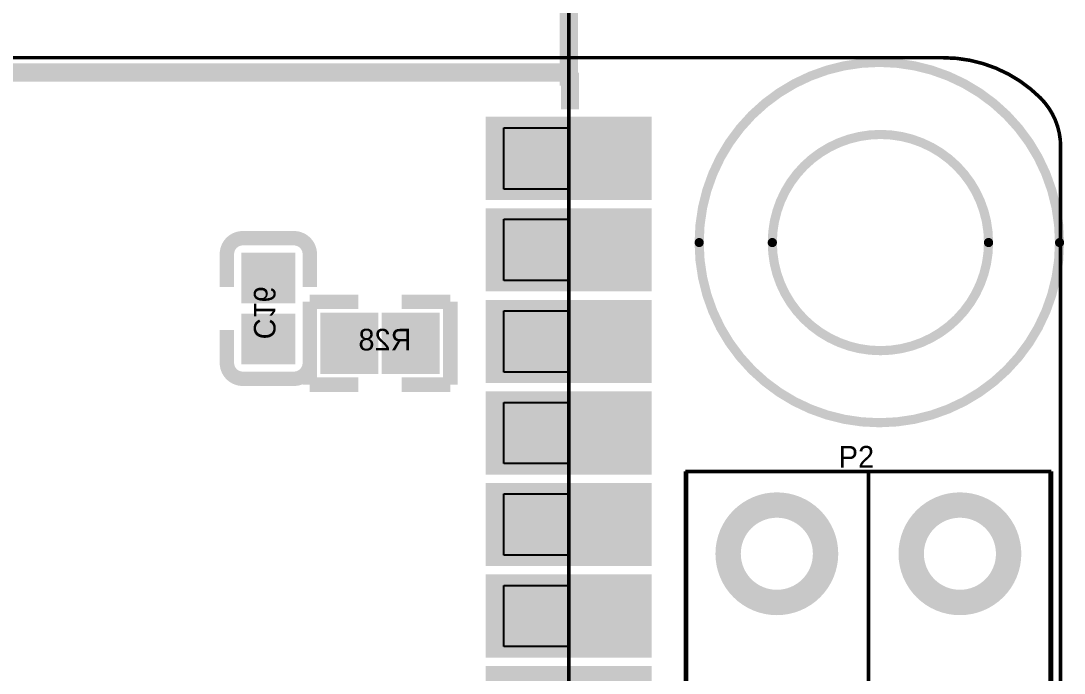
# Model space of a CAD drawing. Header units: millimetres. Extents: x -73.5 to 21.8, y -0.8 to 75.3.
# Drawn here: x -14.43 to 0.05, y 36.67 to 45.72 of the extents above; entities that cross this region are included whole.
import ezdxf

# ---------------------------------------------------------------- set-up
doc = ezdxf.new("R2010")
doc.units = ezdxf.units.MM
for name, color, linetype in [('BottomLayer', 5, 'Continuous'), ('BottomOverlay', 54, 'Continuous'), ('BottomPaste', 16, 'Continuous'), ('BottomSolder', 6, 'Continuous'), ('KeepOutLayer', 6, 'Continuous'), ('Mechanical15', 56, 'Continuous'), ('MidLayer1', 16, 'Continuous'), ('MidLayer2', 76, 'Continuous'), ('MultiLayer', 9, 'Continuous'), ('TopLayer', 1, 'Continuous'), ('TopOverlay', 2, 'Continuous'), ('TopPaste', 8, 'Continuous'), ('TopSolder', 216, 'Continuous')]:
    doc.layers.add(name, color=color, linetype=linetype)

msp = doc.modelspace()

# ---------------------------------------------------------------- linework, layer by layer
at = {"layer": 'BottomLayer'}
for points, const_width in [([(-11.155, 41.857), (-11.155, 42.457)], 0.325), ([(-10.83, 41.857), (-10.83, 42.457)], 0.325), ([(-11.317, 42.307), (-10.667, 42.307)], 0.3), ([(-11.317, 42.007), (-10.667, 42.007)], 0.3), ([(-11.155, 41.007), (-11.155, 41.607)], 0.325), ([(-10.83, 41.007), (-10.83, 41.607)], 0.325), ([(-10.017, 41.575), (-10.017, 40.925)], 0.3), ([(-9.717, 41.575), (-9.717, 40.925)], 0.3), ([(-9.167, 41.575), (-9.167, 40.925)], 0.3), ([(-8.867, 41.575), (-8.867, 40.925)], 0.3), ([(-11.317, 41.457), (-10.667, 41.457)], 0.3), ([(-10.167, 41.412), (-9.567, 41.412)], 0.325), ([(-9.317, 41.412), (-8.717, 41.412)], 0.325), ([(-11.317, 41.157), (-10.667, 41.157)], 0.3), ([(-10.167, 41.087), (-9.567, 41.087)], 0.325), ([(-9.317, 41.087), (-8.717, 41.087)], 0.325)]:
    msp.add_lwpolyline(points, dxfattribs=dict(at, const_width=const_width))
for points, const_width in [([(-11.142, 42.157, 1), (-10.842, 42.157, 1)], 0.3), ([(-11.142, 41.307, 1), (-10.842, 41.307, 1)], 0.3), ([(-10.017, 41.25, 1), (-9.717, 41.25, 1)], 0.3), ([(-9.167, 41.25, 1), (-8.867, 41.25, 1)], 0.3), ([(-4.562, 38.329, 1), (-3.312, 38.329, 1)], 0.25), ([(-2.022, 38.329, 1), (-0.772, 38.329, 1)], 0.25)]:
    msp.add_lwpolyline(points, format="xyb", close=True, dxfattribs=dict(at, const_width=const_width))
at = {"layer": 'BottomOverlay', "const_width": 0.2}
for points in [[(-11.567, 42.487, -0.414214), (-11.347, 42.707)], [(-10.637, 42.707, -0.414214), (-10.417, 42.487)], [(-11.347, 40.757, -0.414214), (-11.567, 40.977)], [(-10.417, 40.977, -0.414214), (-10.637, 40.757)]]:
    msp.add_lwpolyline(points, format="xyb", dxfattribs=at)
for points in [[(-11.347, 42.707), (-10.637, 42.707)], [(-11.567, 42.032), (-11.567, 42.482)], [(-10.417, 42.032), (-10.417, 42.482)], [(-10.417, 41.825), (-9.742, 41.825)], [(-10.417, 40.675), (-10.417, 41.825)], [(-9.142, 41.825), (-8.467, 41.825)], [(-8.467, 40.675), (-8.467, 41.825)], [(-11.567, 40.982), (-11.567, 41.432)], [(-10.417, 40.982), (-10.417, 41.432)], [(-11.347, 40.757), (-10.637, 40.757)], [(-10.417, 40.675), (-9.742, 40.675)], [(-9.142, 40.675), (-8.467, 40.675)]]:
    msp.add_lwpolyline(points, dxfattribs=at)
at = {"layer": 'BottomOverlay', "const_width": 0.1}
for points in [[(-11.397, 42.707, 1), (-11.297, 42.707, 1)], [(-10.687, 42.707, 1), (-10.587, 42.707, 1)], [(-11.617, 42.487, 1), (-11.517, 42.487, 1)], [(-10.467, 42.487, 1), (-10.367, 42.487, 1)], [(-11.617, 40.977, 1), (-11.517, 40.977, 1)], [(-10.467, 40.977, 1), (-10.367, 40.977, 1)], [(-11.397, 40.757, 1), (-11.297, 40.757, 1)], [(-10.687, 40.757, 1), (-10.587, 40.757, 1)]]:
    msp.add_lwpolyline(points, format="xyb", close=True, dxfattribs=at)
at = {"layer": 'BottomPaste'}
for points, const_width in [([(-11.155, 41.857), (-11.155, 42.457)], 0.325), ([(-10.83, 41.857), (-10.83, 42.457)], 0.325), ([(-11.317, 42.307), (-10.667, 42.307)], 0.3), ([(-11.317, 42.007), (-10.667, 42.007)], 0.3), ([(-11.155, 41.007), (-11.155, 41.607)], 0.325), ([(-10.83, 41.007), (-10.83, 41.607)], 0.325), ([(-10.017, 41.575), (-10.017, 40.925)], 0.3), ([(-9.717, 41.575), (-9.717, 40.925)], 0.3), ([(-9.167, 41.575), (-9.167, 40.925)], 0.3), ([(-8.867, 41.575), (-8.867, 40.925)], 0.3), ([(-11.317, 41.457), (-10.667, 41.457)], 0.3), ([(-10.167, 41.412), (-9.567, 41.412)], 0.325), ([(-9.317, 41.412), (-8.717, 41.412)], 0.325), ([(-11.317, 41.157), (-10.667, 41.157)], 0.3), ([(-10.167, 41.087), (-9.567, 41.087)], 0.325), ([(-9.317, 41.087), (-8.717, 41.087)], 0.325)]:
    msp.add_lwpolyline(points, dxfattribs=dict(at, const_width=const_width))
at = {"layer": 'BottomPaste', "const_width": 0.3}
for points in [[(-11.142, 42.157, 1), (-10.842, 42.157, 1)], [(-11.142, 41.307, 1), (-10.842, 41.307, 1)], [(-10.017, 41.25, 1), (-9.717, 41.25, 1)], [(-9.167, 41.25, 1), (-8.867, 41.25, 1)]]:
    msp.add_lwpolyline(points, format="xyb", close=True, dxfattribs=at)
at = {"layer": 'BottomSolder'}
for points, const_width in [([(-11.18, 41.806), (-11.18, 42.508)], 0.376), ([(-10.804, 41.806), (-10.804, 42.508)], 0.376), ([(-11.368, 42.333), (-10.616, 42.333)], 0.351), ([(-11.368, 41.982), (-10.616, 41.982)], 0.351), ([(-11.18, 40.956), (-11.18, 41.658)], 0.376), ([(-10.804, 40.956), (-10.804, 41.658)], 0.376), ([(-10.068, 41.676), (-10.068, 40.823)], 0.402), ([(-9.666, 41.676), (-9.666, 40.823)], 0.402), ([(-9.218, 41.676), (-9.218, 40.823)], 0.402), ([(-8.816, 41.676), (-8.816, 40.823)], 0.402), ([(-11.368, 41.483), (-10.616, 41.483)], 0.351), ([(-10.269, 41.463), (-9.465, 41.463)], 0.427), ([(-9.419, 41.463), (-8.615, 41.463)], 0.427), ([(-11.368, 41.132), (-10.616, 41.132)], 0.351), ([(-10.269, 41.036), (-9.465, 41.036)], 0.427), ([(-9.419, 41.036), (-8.615, 41.036)], 0.427)]:
    msp.add_lwpolyline(points, dxfattribs=dict(at, const_width=const_width))
for points, const_width in [([(-11.167, 42.157, 1), (-10.817, 42.157, 1)], 0.351), ([(-11.167, 41.307, 1), (-10.817, 41.307, 1)], 0.351), ([(-10.068, 41.25, 1), (-9.666, 41.25, 1)], 0.402), ([(-9.218, 41.25, 1), (-8.816, 41.25, 1)], 0.402), ([(-4.613, 38.329, 1), (-3.261, 38.329, 1)], 0.352), ([(-2.073, 38.329, 1), (-0.721, 38.329, 1)], 0.352)]:
    msp.add_lwpolyline(points, format="xyb", close=True, dxfattribs=dict(at, const_width=const_width))
at = {"layer": 'KeepOutLayer'}
for points, const_width in [([(-63.424, 45.212), (-2.057, 45.212)], 0.05), ([(-2.057, 45.212), (-1.628, 45.212)], 0.05), ([(-2.057, 45.212), (-1.975, 45.212)], 0.0254), ([(0, 43.383), (0, 43.979)], 0.05), ([(0, 43.383), (0, 43.632)], 0.0254), ([(0, 1.703), (0, 43.383)], 0.05)]:
    msp.add_lwpolyline(points, dxfattribs=dict(at, const_width=const_width))
at = {"layer": 'KeepOutLayer', "const_width": 0.05}
for points in [[(-1.628, 45.212, -0.198912), (-0.279, 44.653)], [(-0.279, 44.653, -0.198912), (0, 43.979)]]:
    msp.add_lwpolyline(points, format="xyb", dxfattribs=at)
at = {"layer": 'KeepOutLayer'}
for points, const_width in [([(-1.641, 45.212, 1), (-1.616, 45.212, 1)], 0.025), ([(-0.292, 44.653, 1), (-0.267, 44.653, 1)], 0.025), ([(-0.292, 44.653, 1), (-0.267, 44.653, 1)], 0.025), ([(-1, 42.647, 1), (-4, 42.647, 1)], 0.127), ([(-0.012, 43.979, 1), (0.012, 43.979, 1)], 0.025), ([(-4.032, 42.647, 1), (-3.968, 42.647, 1)], 0.0635), ([(-1.032, 42.647, 1), (-0.968, 42.647, 1)], 0.0635)]:
    msp.add_lwpolyline(points, format="xyb", close=True, dxfattribs=dict(at, const_width=const_width))
at = {"layer": 'Mechanical15'}
for p, q in [((-7.724, 43.39), (-7.724, 44.24)), ((-7.724, 44.24), (-6.824, 44.24)), ((-6.824, 44.24), (-6.824, 43.39)), ((-7.724, 43.39), (-7.724, 43.39)), ((-6.824, 43.39), (-7.724, 43.39)), ((-7.724, 42.12), (-7.724, 42.97)), ((-7.724, 42.97), (-6.824, 42.97)), ((-6.824, 42.97), (-6.824, 42.12)), ((-7.724, 42.12), (-7.724, 42.12)), ((-6.824, 42.12), (-7.724, 42.12)), ((-7.724, 40.85), (-7.724, 41.7)), ((-7.724, 41.7), (-6.824, 41.7)), ((-6.824, 41.7), (-6.824, 40.85)), ((-7.724, 40.85), (-7.724, 40.85)), ((-6.824, 40.85), (-7.724, 40.85)), ((-7.724, 39.58), (-7.724, 40.43)), ((-7.724, 40.43), (-6.824, 40.43)), ((-6.824, 40.43), (-6.824, 39.58)), ((-7.724, 39.58), (-7.724, 39.58)), ((-6.824, 39.58), (-7.724, 39.58)), ((-7.724, 38.31), (-7.724, 39.16)), ((-7.724, 39.16), (-6.824, 39.16)), ((-6.824, 39.16), (-6.824, 38.31)), ((-7.724, 38.31), (-7.724, 38.31)), ((-6.824, 38.31), (-7.724, 38.31)), ((-7.724, 37.04), (-7.724, 37.89)), ((-7.724, 37.89), (-6.824, 37.89)), ((-6.824, 37.89), (-6.824, 37.04)), ((-7.724, 37.04), (-7.724, 37.04)), ((-6.824, 37.04), (-7.724, 37.04))]:
    msp.add_line(p, q, dxfattribs=at)
at = {"layer": 'Mechanical15', "const_width": 0.0508}
msp.add_lwpolyline([(-6.824, 25.84), (-6.824, 51.34)], dxfattribs=at)
at = {"layer": 'MidLayer1', "const_width": 0.25}
for points in [[(-4.562, 38.329, 1), (-3.312, 38.329, 1)], [(-2.022, 38.329, 1), (-0.772, 38.329, 1)]]:
    msp.add_lwpolyline(points, format="xyb", close=True, dxfattribs=at)
at = {"layer": 'MidLayer2', "const_width": 0.25}
for points in [[(-4.562, 38.329, 1), (-3.312, 38.329, 1)], [(-2.022, 38.329, 1), (-0.772, 38.329, 1)]]:
    msp.add_lwpolyline(points, format="xyb", close=True, dxfattribs=at)
at = {"layer": 'MultiLayer', "const_width": 0.25}
for points in [[(-4.562, 38.329, 1), (-3.312, 38.329, 1)], [(-2.022, 38.329, 1), (-0.772, 38.329, 1)]]:
    msp.add_lwpolyline(points, format="xyb", close=True, dxfattribs=at)
at = {"layer": 'TopLayer'}
for p, q in [((-5.207, 39.446), (-5.207, 39.472)), ((-5.207, 39.472), (-5.182, 39.446)), ((-5.182, 39.472), (-5.207, 39.446)), ((-0.152, 39.472), (-5.182, 39.472)), ((-5.182, 39.446), (-5.182, 19.279)), ((-0.152, 19.304), (-0.152, 39.472))]:
    msp.add_line(p, q, dxfattribs=at)
for points, const_width in [([(-7.349, 44.29), (-7.349, 43.34)], 1.05), ([(-6.299, 44.29), (-6.299, 43.34)], 1.05), ([(-5.774, 44.053), (-7.874, 44.053)], 0.475), ([(-5.774, 43.577), (-7.874, 43.577)], 0.475), ([(-7.349, 43.02), (-7.349, 42.07)], 1.05), ([(-6.299, 43.02), (-6.299, 42.07)], 1.05), ([(-5.774, 42.783), (-7.874, 42.783)], 0.475), ([(-5.774, 42.307), (-7.874, 42.307)], 0.475), ([(-7.349, 41.75), (-7.349, 40.8)], 1.05), ([(-6.299, 41.75), (-6.299, 40.8)], 1.05), ([(-5.774, 41.513), (-7.874, 41.513)], 0.475), ([(-5.774, 41.037), (-7.874, 41.037)], 0.475), ([(-7.349, 40.48), (-7.349, 39.53)], 1.05), ([(-6.299, 40.48), (-6.299, 39.53)], 1.05), ([(-5.774, 40.243), (-7.874, 40.243)], 0.475), ([(-5.774, 39.767), (-7.874, 39.767)], 0.475), ([(-7.349, 39.21), (-7.349, 38.26)], 1.05), ([(-6.299, 39.21), (-6.299, 38.26)], 1.05), ([(-5.774, 38.973), (-7.874, 38.973)], 0.475), ([(-5.774, 38.497), (-7.874, 38.497)], 0.475), ([(-7.349, 37.94), (-7.349, 36.99)], 1.05), ([(-6.299, 37.94), (-6.299, 36.99)], 1.05), ([(-5.774, 37.703), (-7.874, 37.703)], 0.475), ([(-5.774, 37.227), (-7.874, 37.227)], 0.475), ([(-7.349, 36.67), (-7.349, 35.72)], 1.05), ([(-6.299, 36.67), (-6.299, 35.72)], 1.05)]:
    msp.add_lwpolyline(points, dxfattribs=dict(at, const_width=const_width))
for points, const_width in [([(-7.061, 43.815, 1), (-6.586, 43.815, 1)], 0.475), ([(-7.061, 42.545, 1), (-6.586, 42.545, 1)], 0.475), ([(-7.061, 41.275, 1), (-6.586, 41.275, 1)], 0.475), ([(-7.061, 40.005, 1), (-6.586, 40.005, 1)], 0.475), ([(-7.061, 38.735, 1), (-6.586, 38.735, 1)], 0.475), ([(-4.562, 38.329, 1), (-3.312, 38.329, 1)], 0.25), ([(-2.022, 38.329, 1), (-0.772, 38.329, 1)], 0.25), ([(-7.061, 37.465, 1), (-6.586, 37.465, 1)], 0.475)]:
    msp.add_lwpolyline(points, format="xyb", close=True, dxfattribs=dict(at, const_width=const_width))
at = {"layer": 'TopOverlay'}
for points, const_width in [([(-6.824, 44.823), (-6.824, 51.289)], 0.254), ([(-24.824, 45.005), (-6.824, 45.005)], 0.254), ([(-6.807, 44.496), (-6.807, 45.005)], 0.254), ([(-5.207, 39.472), (-0.127, 39.472)], 0.05), ([(-5.207, 19.279), (-5.207, 39.472)], 0.05), ([(-2.667, 19.279), (-2.667, 39.472)], 0.05), ([(-0.127, 19.279), (-0.127, 39.472)], 0.05)]:
    msp.add_lwpolyline(points, dxfattribs=dict(at, const_width=const_width))
for points, const_width in [([(-0.015, 42.647, 1), (-5.015, 42.647, 1)], 0.127), ([(-5.046, 42.647, 1), (-4.983, 42.647, 1)], 0.0635), ([(-0.046, 42.647, 1), (0.017, 42.647, 1)], 0.0635)]:
    msp.add_lwpolyline(points, format="xyb", close=True, dxfattribs=dict(at, const_width=const_width))
at = {"layer": 'TopPaste'}
for points, const_width in [([(-7.349, 44.29), (-7.349, 43.34)], 1.05), ([(-6.299, 44.29), (-6.299, 43.34)], 1.05), ([(-5.774, 44.053), (-7.874, 44.053)], 0.475), ([(-5.774, 43.577), (-7.874, 43.577)], 0.475), ([(-7.349, 43.02), (-7.349, 42.07)], 1.05), ([(-6.299, 43.02), (-6.299, 42.07)], 1.05), ([(-5.774, 42.783), (-7.874, 42.783)], 0.475), ([(-5.774, 42.307), (-7.874, 42.307)], 0.475), ([(-7.349, 41.75), (-7.349, 40.8)], 1.05), ([(-6.299, 41.75), (-6.299, 40.8)], 1.05), ([(-5.774, 41.513), (-7.874, 41.513)], 0.475), ([(-5.774, 41.037), (-7.874, 41.037)], 0.475), ([(-7.349, 40.48), (-7.349, 39.53)], 1.05), ([(-6.299, 40.48), (-6.299, 39.53)], 1.05), ([(-5.774, 40.243), (-7.874, 40.243)], 0.475), ([(-5.774, 39.767), (-7.874, 39.767)], 0.475), ([(-7.349, 39.21), (-7.349, 38.26)], 1.05), ([(-6.299, 39.21), (-6.299, 38.26)], 1.05), ([(-5.774, 38.973), (-7.874, 38.973)], 0.475), ([(-5.774, 38.497), (-7.874, 38.497)], 0.475), ([(-7.349, 37.94), (-7.349, 36.99)], 1.05), ([(-6.299, 37.94), (-6.299, 36.99)], 1.05), ([(-5.774, 37.703), (-7.874, 37.703)], 0.475), ([(-5.774, 37.227), (-7.874, 37.227)], 0.475), ([(-7.349, 36.67), (-7.349, 35.72)], 1.05), ([(-6.299, 36.67), (-6.299, 35.72)], 1.05)]:
    msp.add_lwpolyline(points, dxfattribs=dict(at, const_width=const_width))
at = {"layer": 'TopPaste', "const_width": 0.475}
for points in [[(-7.061, 43.815, 1), (-6.586, 43.815, 1)], [(-7.061, 42.545, 1), (-6.586, 42.545, 1)], [(-7.061, 41.275, 1), (-6.586, 41.275, 1)], [(-7.061, 40.005, 1), (-6.586, 40.005, 1)], [(-7.061, 38.735, 1), (-6.586, 38.735, 1)], [(-7.061, 37.465, 1), (-6.586, 37.465, 1)]]:
    msp.add_lwpolyline(points, format="xyb", close=True, dxfattribs=at)
at = {"layer": 'TopSolder'}
for points, const_width in [([(-7.4, 44.392), (-7.4, 43.238)], 1.152), ([(-6.248, 44.392), (-6.248, 43.238)], 1.152), ([(-5.672, 44.103), (-7.976, 44.103)], 0.577), ([(-5.672, 43.527), (-7.976, 43.527)], 0.577), ([(-7.4, 43.122), (-7.4, 41.968)], 1.152), ([(-6.248, 43.122), (-6.248, 41.968)], 1.152), ([(-5.672, 42.833), (-7.976, 42.833)], 0.577), ([(-5.672, 42.257), (-7.976, 42.257)], 0.577), ([(-7.4, 41.852), (-7.4, 40.698)], 1.152), ([(-6.248, 41.852), (-6.248, 40.698)], 1.152), ([(-5.672, 41.563), (-7.976, 41.563)], 0.577), ([(-5.672, 40.987), (-7.976, 40.987)], 0.577), ([(-7.4, 40.582), (-7.4, 39.428)], 1.152), ([(-6.248, 40.582), (-6.248, 39.428)], 1.152), ([(-5.672, 40.293), (-7.976, 40.293)], 0.577), ([(-5.672, 39.717), (-7.976, 39.717)], 0.577), ([(-7.4, 39.312), (-7.4, 38.158)], 1.152), ([(-6.248, 39.312), (-6.248, 38.158)], 1.152), ([(-5.672, 39.023), (-7.976, 39.023)], 0.577), ([(-5.672, 38.447), (-7.976, 38.447)], 0.577), ([(-7.4, 38.042), (-7.4, 36.888)], 1.152), ([(-6.248, 38.042), (-6.248, 36.888)], 1.152), ([(-5.672, 37.753), (-7.976, 37.753)], 0.577), ([(-5.672, 37.177), (-7.976, 37.177)], 0.577), ([(-7.4, 36.772), (-7.4, 35.618)], 1.152), ([(-6.248, 36.772), (-6.248, 35.618)], 1.152), ([(-5.672, 36.483), (-7.976, 36.483)], 0.577)]:
    msp.add_lwpolyline(points, dxfattribs=dict(at, const_width=const_width))
for points, const_width in [([(-7.112, 43.815, 1), (-6.536, 43.815, 1)], 0.577), ([(-7.112, 42.545, 1), (-6.536, 42.545, 1)], 0.577), ([(-7.112, 41.275, 1), (-6.536, 41.275, 1)], 0.577), ([(-7.112, 40.005, 1), (-6.536, 40.005, 1)], 0.577), ([(-7.112, 38.735, 1), (-6.536, 38.735, 1)], 0.577), ([(-4.613, 38.329, 1), (-3.261, 38.329, 1)], 0.352), ([(-2.073, 38.329, 1), (-0.721, 38.329, 1)], 0.352), ([(-7.112, 37.465, 1), (-6.536, 37.465, 1)], 0.577), ([(-7.112, 36.195, 1), (-6.536, 36.195, 1)], 0.577)]:
    msp.add_lwpolyline(points, format="xyb", close=True, dxfattribs=dict(at, const_width=const_width))

# ---------------------------------------------------------------- texts
at = {"layer": 'BottomOverlay', "text_generation_flag": 2}
msp.add_text('C16', height=0.3, rotation=270, dxfattribs=at).set_placement((-11.193, 41.304))
msp.add_text('R28', height=0.3, dxfattribs=at).set_placement((-9.006, 41.15))
at = {"layer": 'TopOverlay'}
msp.add_text('P2', height=0.3, dxfattribs=at).set_placement((-3.078, 39.525))

doc.saveas('drawing.dxf')
